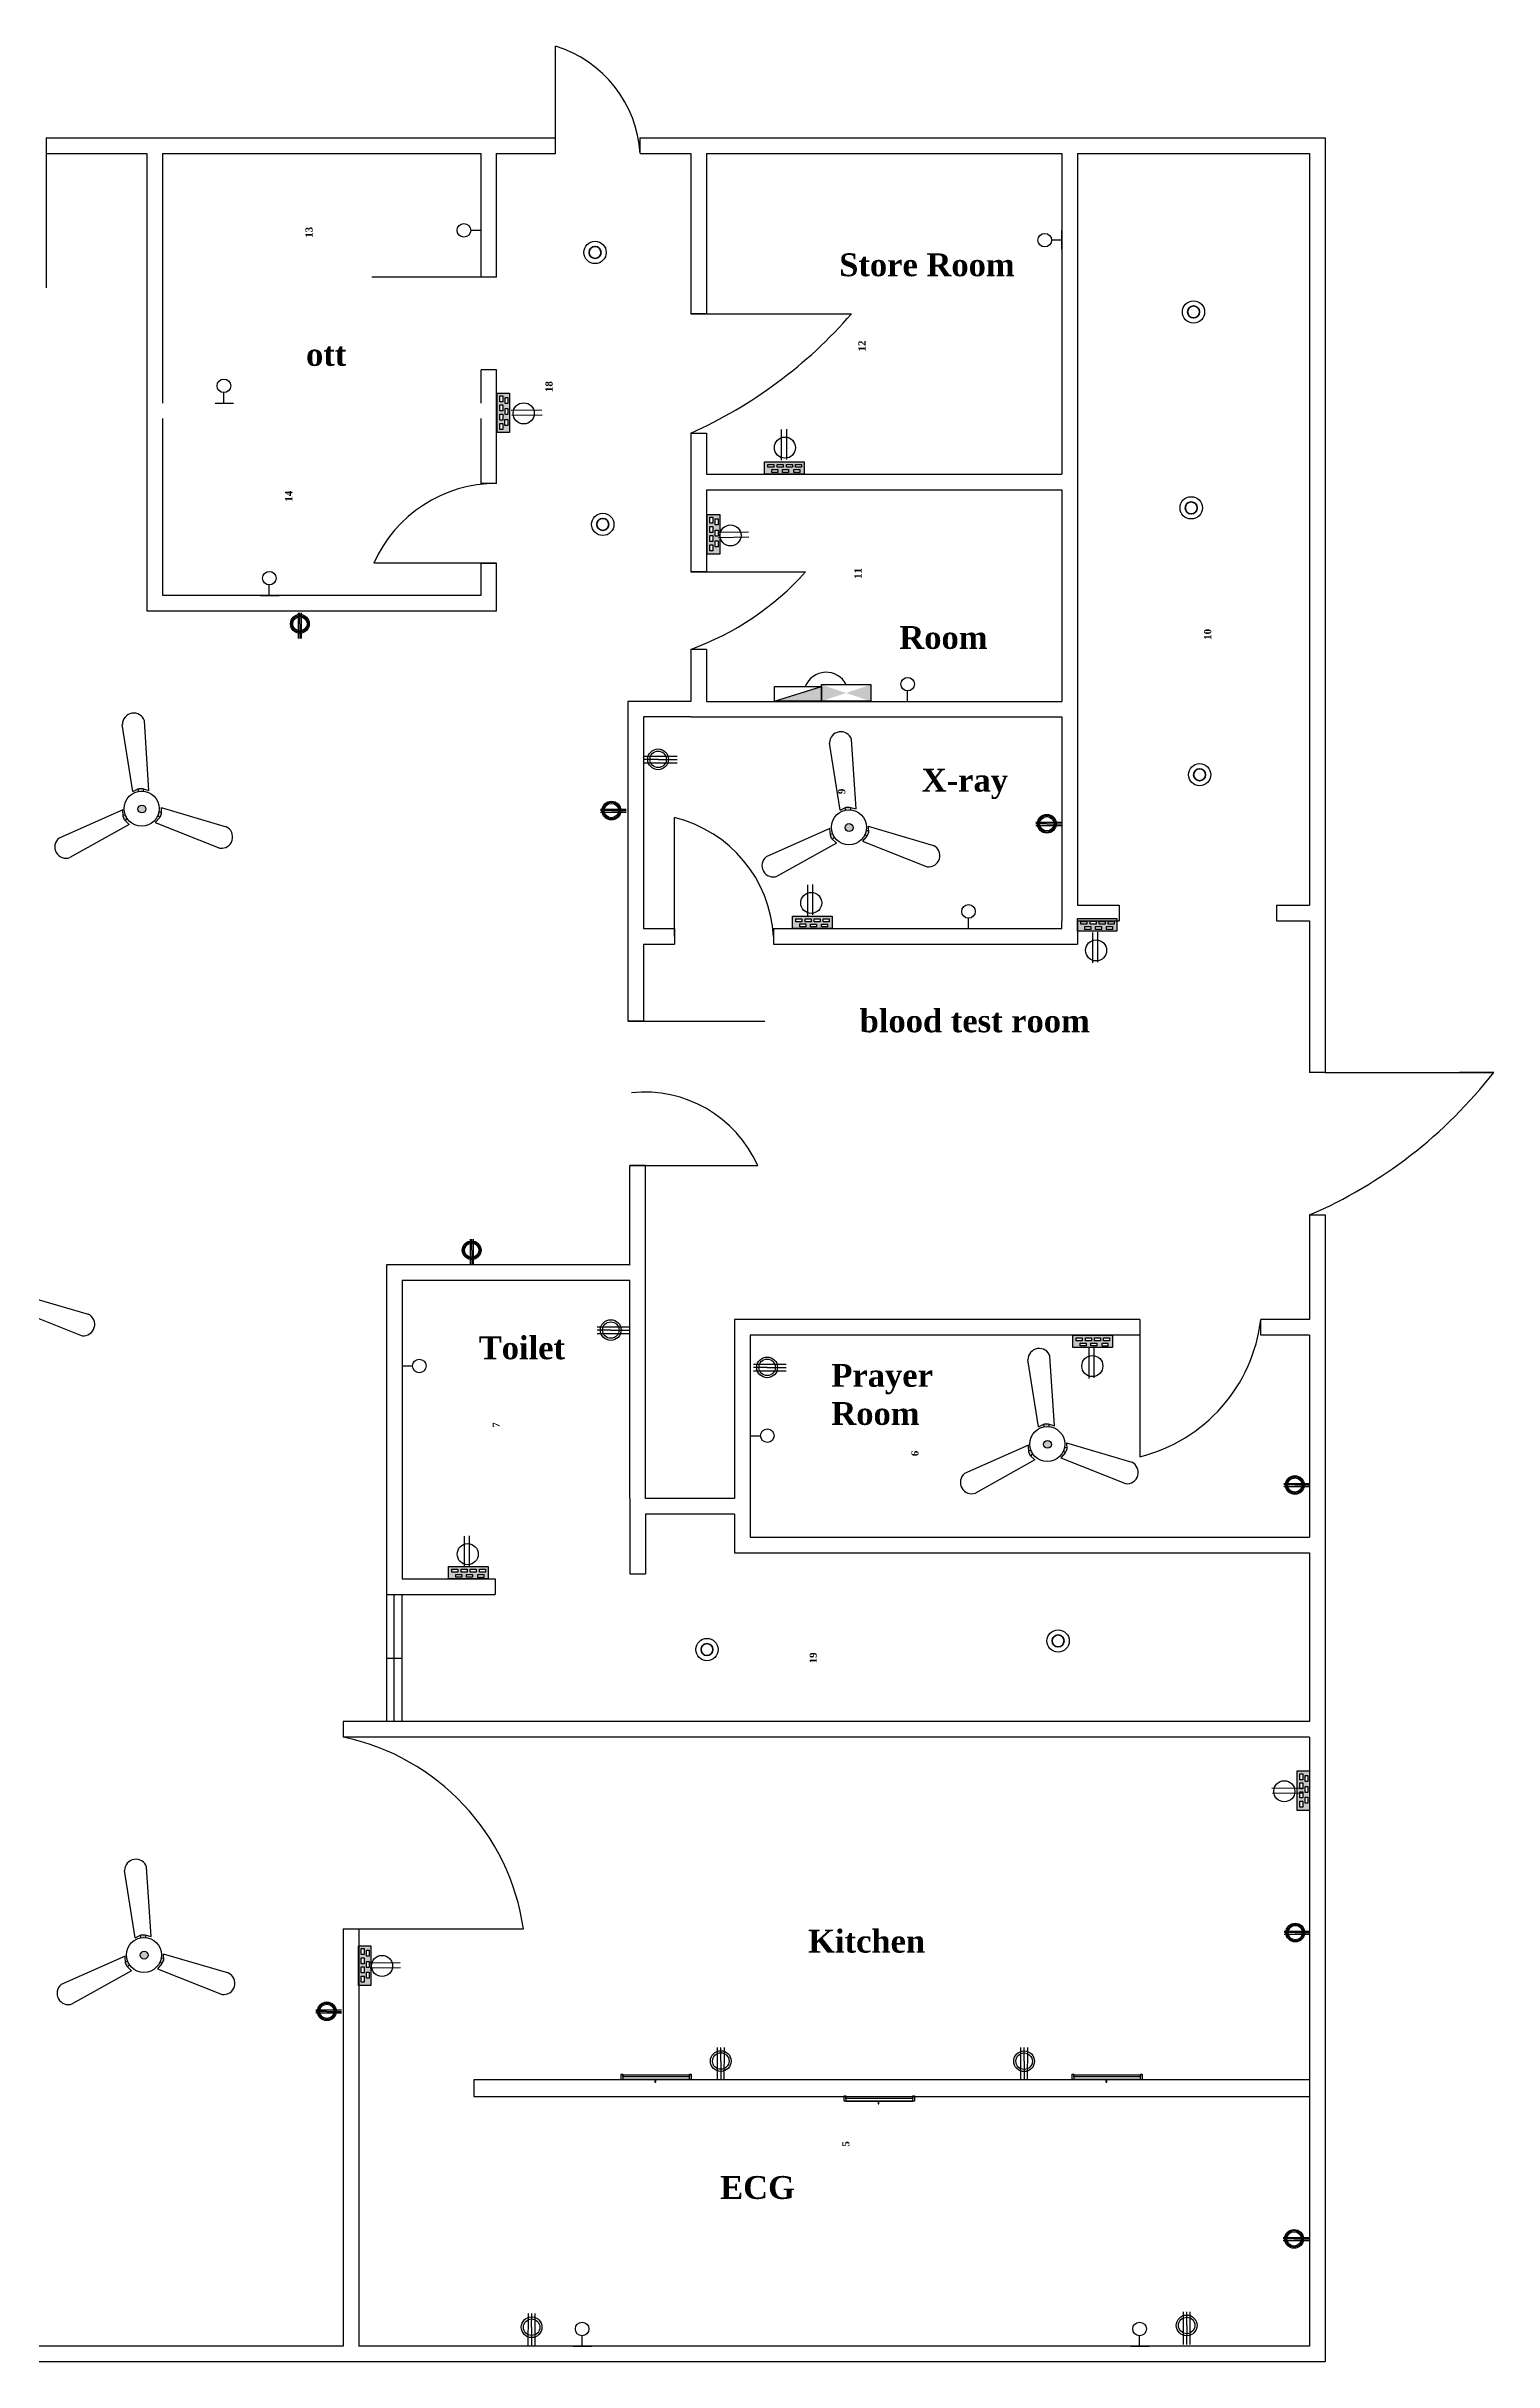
# Model space of a CAD drawing. Header units: inches. Extents: x 364 to 7104, y 169 to 8017.
# Drawn here: x 1385 to 1848, y 169 to 910 of the extents above; entities that cross this region are included whole.
import ezdxf

# ---------------------------------------------------------------- set-up
doc = ezdxf.new("R2010")
doc.units = ezdxf.units.IN
doc.header["$MEASUREMENT"] = 0
for name, color, linetype in [('A C', 132, 'Continuous'), ('CH', 171, 'Continuous'), ('CL', 20, 'Continuous'), ('Door', 100, 'Continuous'), ('Fan', 30, 'Continuous'), ('MDB', 240, 'Continuous'), ('PB', 160, 'Continuous'), ('QB', 40, 'Continuous'), ('SB', 170, 'Continuous'), ('SDB', 220, 'Continuous'), ('Siding Door', 102, 'Continuous'), ('TL', 201, 'Continuous'), ('Wall', 170, 'Continuous'), ('Wire', 171, 'Continuous'), ('WL', 130, 'Continuous')]:
    doc.layers.add(name, color=color, linetype=linetype)
doc.layers.add('Wire MDB toSDB', color=160, linetype='Continuous', lineweight=50)
doc.styles.get("Standard").update_dxf_attribs({"font": 'timesbd.ttf'})

# ---------------------------------------------------------------- blocks, each defined once
blk = doc.blocks.new('Fan')
at = {"lineweight": -3}
h = blk.add_hatch(color=256, dxfattribs=at)
h.paths.add_polyline_path([(624.7, 668.52, 1), (622.04, 668.52, 1)])
h.paths.add_polyline_path([(617.45, 664.8), (617.72, 664.55), (618.4, 665.26, -0.060528), (617.74, 666.53), (617.01, 666.39), (617.04, 665.92)])
h.paths.add_polyline_path([(628.74, 666.26), (629.38, 665.66), (629.89, 666.73), (629.87, 667.5), (629.14, 667.59, -0.058575)])
h.paths.add_polyline_path([(623.79, 674.53), (623.86, 675.36), (623.54, 675.46), (622.36, 675.46), (621.96, 675.26), (622.12, 674.43, -0.070623)])
for p, q in [((625.75, 674.82), (624.2, 698.38)), ((620.33, 674.44), (616.73, 697.17)), ((620.33, 674.44), (622.36, 675.46)), ((621.96, 675.26), (622.12, 674.43)), ((622.36, 675.46), (623.54, 675.46)), ((623.54, 675.46), (625.75, 674.82)), ((623.86, 675.36), (623.79, 674.53)), ((616.88, 668.21), (595.3, 658.63)), ((617.04, 665.92), (616.88, 668.21)), ((629.14, 667.59), (629.87, 667.5)), ((629.89, 666.73), (629.38, 665.66)), ((629.84, 669), (629.89, 666.73)), ((629.84, 669), (651.91, 662.5)), ((619.1, 663.25), (599.01, 652.04)), ((617.01, 666.39), (617.74, 666.53)), ((617.45, 664.8), (617.04, 665.92)), ((619.1, 663.25), (617.45, 664.8)), ((617.72, 664.55), (618.4, 665.26)), ((629.38, 665.66), (627.85, 663.95)), ((627.85, 663.95), (649.8, 655.23)), ((628.74, 666.26), (629.38, 665.66))]:
    blk.add_line(p, q, dxfattribs=at)
for centre, radius in [((623.29, 668.61), 5.93), ((623.37, 668.52), 1.33)]:
    blk.add_circle(centre, radius, dxfattribs=at)
for centre, start, end in [((620.57, 697.17), 18.37265, 180.09976), ((650.27, 659.03), 262.96555, 64.69265), ((597.68, 655.64), 128.53787, 290.26497)]:
    blk.add_arc(centre, 3.83, start, end, dxfattribs=at)
blk = doc.blocks.new('SB')
at = {"lineweight": -3}
h = blk.add_hatch(color=5, dxfattribs=at)
h.paths.add_polyline_path([(560.84, 793.6), (573.47, 793.6), (573.47, 797.58), (560.84, 797.58)])
h.paths.add_polyline_path([(561.86, 795.79), (561.86, 796.72), (563.77, 796.72), (563.77, 795.79)], flags=16)
h.paths.add_polyline_path([(563.14, 795.07), (565.06, 795.07), (565.06, 794.15), (563.14, 794.15)], flags=16)
h.paths.add_polyline_path([(564.87, 795.8), (564.87, 796.73), (566.79, 796.73), (566.79, 795.8)], flags=16)
h.paths.add_polyline_path([(566.59, 795.06), (568.5, 795.06), (568.5, 794.14), (566.59, 794.14)], flags=16)
h.paths.add_polyline_path([(567.78, 795.79), (567.78, 796.72), (569.7, 796.72), (569.7, 795.79)], flags=16)
h.paths.add_polyline_path([(570.15, 795.05), (572.07, 795.05), (572.07, 794.12), (570.15, 794.12)], flags=16)
h.paths.add_polyline_path([(570.68, 795.79), (570.68, 796.72), (572.6, 796.72), (572.6, 795.79)], flags=16)
for points in [[(560.84, 797.58), (573.47, 797.58), (573.47, 793.6), (560.84, 793.6)], [(561.86, 796.72), (563.77, 796.72), (563.77, 795.79), (561.86, 795.79)], [(563.14, 795.07), (565.06, 795.07), (565.06, 794.15), (563.14, 794.15)], [(564.87, 796.73), (566.79, 796.73), (566.79, 795.8), (564.87, 795.8)], [(566.59, 795.06), (568.5, 795.06), (568.5, 794.14), (566.59, 794.14)], [(567.78, 796.72), (569.7, 796.72), (569.7, 795.79), (567.78, 795.79)], [(570.15, 795.05), (572.07, 795.05), (572.07, 794.12), (570.15, 794.12)], [(570.68, 796.72), (572.6, 796.72), (572.6, 795.79), (570.68, 795.79)]]:
    blk.add_lwpolyline(points, close=True, dxfattribs=at)
blk = doc.blocks.new('PB')
at = {"layer": 'Wall', "color": 160}
for p, q in [((15.5, 23.45), (18.28, 23.45)), ((15.56, 22.99), (18.31, 22.99))]:
    blk.add_line(p, q, dxfattribs=at)
blk.add_circle((16.64, 23.15), 0.956, dxfattribs=at)
blk = doc.blocks.new('TL')
at = {"layer": 'TL'}
h = blk.add_hatch(color=256, dxfattribs=at)
h.paths.add_polyline_path([(92.93, 40.84), (86.87, 40.84), (86.87, 40.82), (92.93, 40.82)])
h.paths.add_polyline_path([(89.87, 40.82), (89.79, 40.82), (89.79, 40.6), (89.87, 40.6)])
for p, q in [((86.87, 41.08), (86.87, 41.08)), ((92.93, 41.27), (92.93, 41.27)), ((92.93, 40.82), (92.93, 40.82))]:
    blk.add_line(p, q, dxfattribs=at)
for points in [[(86.72, 41.32), (86.87, 41.32), (86.87, 40.82), (86.72, 40.82)], [(86.87, 41.27), (92.93, 41.27), (92.93, 41.08), (86.87, 41.08)], [(86.87, 40.82), (86.87, 40.82), (86.87, 40.84), (86.87, 40.84)], [(86.87, 40.84), (92.93, 40.84), (92.93, 40.82), (86.87, 40.82)], [(86.87, 40.82), (92.93, 40.82), (92.93, 40.82), (86.87, 40.82)], [(89.79, 40.6), (89.87, 40.6), (89.87, 40.82), (89.79, 40.82)], [(92.93, 41.32), (93.08, 41.32), (93.08, 40.82), (92.93, 40.82)]]:
    blk.add_lwpolyline(points, close=True, dxfattribs=at)
blk = doc.blocks.new('WL')
at = {"layer": 'Wall', "color": 130}
for p, q in [((16.35, 18.55), (16.35, 16.87)), ((16.35, 17.75), (17.3, 17.75))]:
    blk.add_line(p, q, dxfattribs=at)
blk.add_circle((17.91, 17.75), 0.615, dxfattribs=at)
blk = doc.blocks.new('CL')
at = {"layer": 'CL'}
blk.add_circle((89.54, 25.66), 1.01, dxfattribs=at)
blk.add_circle((89.54, 25.66), 1.01, dxfattribs=at)
at = {"layer": 'CL', "lineweight": 35}
blk.add_circle((89.54, 25.66), 0.543, dxfattribs=at)
blk = doc.blocks.new('A C')
at = {"layer": 'A C', "lineweight": 25}
for p, q in [((64.51, 30.64), (66.67, 30.64)), ((65.51, 30.51), (64.51, 30.51)), ((64.51, 30.36), (66.67, 30.36)), ((65.51, 30.51), (66.67, 30.51)), ((66.67, 30.64), (66.85, 30.64)), ((66.67, 30.51), (66.85, 30.51)), ((66.67, 30.36), (66.85, 30.36))]:
    blk.add_line(p, q, dxfattribs=at)
for radius in [0.85, 0.75, 0.652]:
    blk.add_circle((65.51, 30.51), radius, dxfattribs=at)
blk = doc.blocks.new('QB')
at = {"layer": 'QB', "lineweight": 25}
for p, q in [((64.26, 33.2), (67.23, 33.2)), ((65.5, 32.91), (64.26, 32.91)), ((64.26, 32.59), (67.23, 32.59)), ((65.5, 32.91), (67.23, 32.91))]:
    blk.add_line(p, q, dxfattribs=at)
for radius in [0.939, 0.748]:
    blk.add_circle((65.5, 32.91), radius, dxfattribs=at)
blk = doc.blocks.new('MDB')
at = {"lineweight": -3}
h = blk.add_hatch(color=1, dxfattribs=at)
h.paths.add_polyline_path([(567.65, 845.93), (559.74, 848.61), (559.74, 843.26)])
h.paths.add_polyline_path([(575.56, 848.61), (567.65, 845.93), (575.56, 843.26)])
blk.add_lwpolyline([(559.74, 848.61), (575.56, 848.61), (575.56, 843.26), (559.74, 843.26)], close=True, dxfattribs=at)
blk = doc.blocks.new('BDB')
at = {"lineweight": -3}
for color in [6, 221]:
    blk.add_hatch(color=color, dxfattribs=at).paths.add_polyline_path([(598.62, 797.16), (598.62, 801.87), (583.62, 797.16)])
blk.add_line((583.62, 797.16), (598.62, 801.87), dxfattribs=at)
blk.add_lwpolyline([(583.62, 801.87), (598.62, 801.87), (598.62, 797.16), (583.62, 797.16)], close=True, dxfattribs=at)
blk = doc.blocks.new('A$C1DF134DC')
at = {"layer": 'Wire', "lineweight": 25, "insert": (0.69, 9.84), "char_height": 7.315, "width": 1.576, "attachment_point": 1}
blk.add_mtext('ECG', dxfattribs=at)

msp = doc.modelspace()

# ---------------------------------------------------------------- linework, layer by layer
at = {"lineweight": 25}
msp.add_line((1522.06, 259.54), (1522.06, 254.21), dxfattribs=at)
at = {"layer": 'Door', "lineweight": 25}
for p, q in [((1548.2, 876.12), (1548.2, 910.43)), ((1385.3, 881.12), (1385.3, 833.12)), ((1529.42, 836.48), (1489.44, 836.48)), ((1591.52, 824.8), (1642.98, 824.8)), ((1529.42, 744.95), (1490.13, 744.95)), ((1591.52, 742.17), (1628.24, 742.17)), ((1586.32, 625.51), (1586.32, 663.53)), ((1571.44, 598.4), (1615.28, 598.4)), ((1794.58, 581.99), (1848.49, 581.99)), ((1848.49, 581.99), (1837.58, 581.99)), ((1572.03, 552.18), (1612.96, 552.18)), ((1735.26, 502.92), (1735.26, 458.94)), ((1480.31, 307.79), (1537.98, 307.79))]:
    msp.add_line(p, q, dxfattribs=at)
for centre, radius, start, end in [((1537.21, 873.88), 38.17, 3.36571, 73.25513), ((1530.42, 922.6), 149.11, 294.18751, 319.01334), ((1529.34, 727.69), 42.85, 89.89679, 156.23493), ((1560.04, 803.59), 91.79, 290.05572, 317.99388), ((1576.52, 623.15), 41.55, 3.25915, 76.35636), ((1730.15, 673.88), 149.82, 293.36845, 322.17018), ((1576.86, 536.18), 39.48, 23.90438, 96.25223), ((1722.8, 508.91), 51.5, 283.99693, 353.3232), ((1465.26, 297.29), 73.47, 8.21779, 78.17479)]:
    msp.add_arc(centre, radius, start, end, dxfattribs=at)
at = {"layer": 'Siding Door', "lineweight": 25}
for p, q in [((1494.17, 414.82), (1494.17, 374.2)), ((1496.54, 414.82), (1496.54, 374.2)), ((1499.17, 374.2), (1499.17, 414.82)), ((1494.17, 394.51), (1499.17, 394.51))]:
    msp.add_line(p, q, dxfattribs=at)
at = {"layer": 'Wall', "lineweight": 25}
for p, q in [((1385.3, 881.12), (1548.2, 881.12)), ((1385.3, 881.12), (1385.3, 876.12)), ((1385.3, 876.12), (1417.5, 876.12)), ((1417.5, 876.12), (1417.5, 791.25)), ((1422.5, 876.12), (1422.5, 796.25)), ((1422.5, 876.12), (1524.42, 876.12)), ((1524.42, 836.48), (1524.42, 876.12)), ((1529.42, 876.12), (1548.2, 876.12)), ((1529.42, 836.48), (1529.42, 876.12)), ((1548.2, 876.12), (1548.2, 881.12)), ((1575.19, 881.12), (1794.58, 881.12)), ((1575.31, 876.12), (1575.31, 881.12)), ((1575.31, 876.12), (1591.52, 876.12)), ((1591.52, 876.12), (1591.52, 824.8)), ((1596.52, 876.12), (1596.52, 824.8)), ((1596.52, 876.12), (1710.31, 876.12)), ((1710.31, 876.12), (1710.31, 773.48)), ((1715.31, 876.12), (1715.31, 635.54)), ((1715.31, 876.12), (1789.58, 876.12)), ((1789.58, 876.12), (1789.58, 635.54)), ((1794.58, 881.12), (1794.58, 581.99)), ((1529.42, 836.48), (1524.42, 836.48)), ((1596.52, 824.8), (1591.52, 824.8)), ((1524.42, 796.25), (1524.42, 806.92)), ((1529.42, 806.92), (1524.42, 806.92)), ((1529.42, 791.25), (1529.42, 806.92)), ((1417.5, 791.25), (1417.5, 729.7)), ((1422.5, 791.25), (1422.5, 734.7)), ((1524.42, 770.53), (1524.42, 791.25)), ((1529.42, 770.53), (1529.42, 791.25)), ((1591.52, 786.58), (1591.52, 773.48)), ((1591.52, 786.58), (1596.52, 786.58)), ((1596.52, 786.58), (1596.52, 773.48)), ((1591.52, 773.48), (1591.52, 742.17)), ((1596.52, 773.48), (1710.31, 773.48)), ((1529.42, 770.53), (1524.42, 770.53)), ((1596.52, 768.48), (1596.52, 742.17)), ((1596.52, 768.48), (1710.31, 768.48)), ((1710.31, 768.48), (1710.31, 700.75)), ((1524.42, 734.7), (1524.42, 744.95)), ((1524.42, 744.95), (1529.42, 744.95)), ((1529.42, 729.7), (1529.42, 744.95)), ((1596.52, 742.17), (1591.52, 742.17)), ((1422.5, 734.7), (1524.42, 734.7)), ((1417.5, 729.7), (1529.42, 729.7)), ((1591.52, 717.37), (1591.52, 700.75)), ((1596.52, 717.37), (1591.52, 717.37)), ((1596.52, 717.37), (1596.52, 700.75)), ((1591.52, 700.75), (1571.44, 700.75)), ((1571.44, 700.75), (1571.44, 623.01)), ((1596.52, 700.75), (1710.31, 700.75)), ((1576.44, 695.75), (1576.44, 628.01)), ((1591.52, 695.75), (1576.44, 695.75)), ((1591.52, 695.75), (1710.31, 695.75)), ((1710.31, 695.75), (1710.31, 630.54)), ((1710.31, 628.01), (1710.31, 630.54)), ((1715.31, 635.54), (1728.65, 635.54)), ((1715.31, 630.54), (1728.65, 630.54)), ((1715.31, 630.54), (1715.31, 623.88)), ((1728.65, 635.54), (1728.65, 630.54)), ((1778.97, 635.54), (1789.58, 635.54)), ((1778.97, 635.54), (1778.97, 630.54)), ((1778.97, 630.54), (1789.58, 630.54)), ((1789.58, 630.54), (1789.58, 581.99)), ((1571.44, 623.01), (1571.44, 598.54)), ((1576.41, 628.01), (1586.32, 628.01)), ((1576.44, 623.01), (1586.32, 623.01)), ((1576.44, 623.01), (1576.44, 598.4)), ((1586.32, 628.01), (1586.32, 623.01)), ((1618.01, 628.01), (1710.31, 628.01)), ((1618.01, 628.01), (1618.01, 623.01)), ((1618.01, 623.01), (1710.31, 623.01)), ((1710.31, 623.01), (1715.31, 623.01)), ((1715.31, 623.88), (1715.31, 623.01)), ((1576.44, 598.4), (1571.44, 598.4)), ((1794.58, 581.99), (1789.58, 581.99)), ((1572.03, 520.33), (1572.03, 552.18)), ((1577.03, 552.18), (1572.03, 552.18)), ((1577.03, 520.33), (1577.03, 552.18)), ((1789.58, 536.35), (1789.58, 502.92)), ((1789.58, 536.35), (1794.58, 536.35)), ((1794.58, 536.35), (1794.58, 169.28)), ((1572.03, 520.33), (1494.17, 520.33)), ((1494.17, 520.33), (1494.17, 414.82)), ((1572.03, 520.31), (1572.03, 520.33)), ((1577.03, 445.54), (1577.03, 520.33)), ((1499.17, 515.33), (1499.17, 419.82)), ((1572.06, 515.33), (1499.17, 515.33)), ((1572.03, 445.54), (1572.03, 515.33)), ((1605.56, 502.92), (1605.56, 445.54)), ((1735.26, 502.92), (1605.56, 502.92)), ((1610.56, 497.92), (1610.56, 433.18)), ((1735.26, 497.92), (1610.56, 497.92)), ((1735.26, 502.92), (1735.26, 497.92)), ((1789.58, 502.92), (1773.95, 502.92)), ((1773.95, 497.92), (1773.95, 502.92)), ((1789.58, 497.92), (1773.95, 497.92)), ((1789.58, 497.92), (1789.58, 433.18)), ((1572.03, 445.54), (1572.03, 421.5)), ((1605.56, 445.54), (1577.03, 445.54)), ((1577.03, 440.54), (1577.03, 421.5)), ((1605.56, 440.54), (1577.03, 440.54)), ((1605.56, 440.54), (1605.56, 428.18)), ((1610.56, 433.18), (1789.58, 433.18)), ((1605.56, 428.18), (1789.58, 428.18)), ((1789.58, 428.18), (1789.58, 374.2)), ((1499.17, 419.82), (1528.92, 419.82)), ((1528.92, 419.82), (1528.92, 414.82)), ((1572.03, 421.5), (1577.03, 421.5)), ((1494.17, 414.82), (1528.92, 414.82)), ((1789.58, 374.2), (1480.31, 374.2)), ((1480.31, 374.2), (1480.31, 369.2)), ((1789.58, 369.2), (1480.31, 369.2)), ((1789.58, 369.2), (1789.58, 174.28)), ((1480.31, 307.79), (1480.31, 174.28)), ((1480.31, 307.79), (1485.31, 307.79)), ((1485.31, 307.79), (1485.31, 174.28)), ((1789.58, 259.54), (1522.06, 259.54)), ((1522.06, 254.21), (1789.58, 254.21)), ((1480.31, 174.28), (1376.08, 174.28)), ((1789.58, 174.28), (1485.31, 174.28)), ((1794.58, 169.28), (1376.08, 169.28))]:
    msp.add_line(p, q, dxfattribs=at)
at = {"layer": 'Wire MDB toSDB', "lineweight": 25}
msp.add_arc((1634.86, 702.91), 7.14, 26.55736, 158.96387, dxfattribs=at)

# ---------------------------------------------------------------- block references
at = {"layer": 'A C', "lineweight": 25, "xscale": 3.528000000000247, "yscale": 3.52800000000002, "zscale": 3.528, "rotation": 270}
for p in [(1358.8, 956.68), (1413.79, 756.18)]:
    msp.add_blockref('A C', p, dxfattribs=at)
at = {"layer": 'A C', "lineweight": 25, "xscale": 3.52800000000002, "yscale": 3.52800000000002, "zscale": 3.528}
for p in [(1335.02, 558.15), (1474.37, 553.93), (1553.75, 342.27), (1553.88, 198.99), (1243.96, 173.79), (1553.49, 100.96)]:
    msp.add_blockref('A C', p, dxfattribs=at)
at = {"layer": 'CL', "xscale": 3.52800000000002, "yscale": 3.52800000000002, "zscale": 3.528}
for p in [(1245.02, 753.91), (1436.53, 734.86), (1435.79, 672.16), (1247.48, 666.86), (1438.48, 586.74), (1280.83, 306.71), (1393.2, 309.46)]:
    msp.add_blockref('CL', p, dxfattribs=at)
at = {"layer": 'Fan', "lineweight": -3, "xscale": 0.9449999999999363, "yscale": 0.9449999999999932, "zscale": 0.945}
for p in [(826.81, 34.55), (1053.13, 28.59), (782.67, -121.49), (1116.62, -168.84), (827.53, -332.36)]:
    msp.add_blockref('Fan', p, dxfattribs=at)
at = {"layer": 'MDB', "lineweight": -3}
msp.add_blockref('MDB', (1073.6, -142.5), dxfattribs=at)
at = {"layer": 'PB', "color": 160, "zscale": 3.528}
for p, xscale, yscale, rotation in [((1480.41, 710.52), 3.527999999999886, 3.527999999999878, 0.7303235786612061), ((1703.34, 723.26), 3.527999999999963, 3.527999999999963, 90), ((1546.59, 671.45), 3.527999999999886, 3.527999999999892, 0.7303235786612061), ((1711.76, 577.53), 3.527999999999963, 3.527999999999963, 90), ((1802.93, 562.32), 3.527999999999963, 3.527999999999963, 90), ((1801.72, 429.27), 3.527999999999963, 3.527999999999963, 90), ((1601.83, 369.07), 3.527999999999963, 3.527999999999963, 90), ((1723.83, 269.45), 3.527999999999886, 3.527999999999906, 0.7303235786612061), ((1435.08, 213.54), 3.527999999999886, 3.527999999999906, 0.7303235786612061)]:
    msp.add_blockref('PB', p, dxfattribs=dict(at, xscale=xscale, yscale=yscale, rotation=rotation))
at = {"layer": 'QB', "lineweight": 25, "xscale": 3.52800000000002, "yscale": 3.52800000000002, "zscale": 3.528}
for p in [(1350, 566.08), (1334.85, 383.39), (1384.89, 371.46)]:
    msp.add_blockref('QB', p, dxfattribs=at)
at = {"layer": 'QB', "lineweight": 25, "xscale": 3.528000000000177, "yscale": 3.527999999999963, "zscale": 3.528, "rotation": 269.7030600563307}
for p in [(1486.23, 497.19), (1583.31, 497.14), (1425.7, 412), (1635.33, 412.57)]:
    msp.add_blockref('QB', p, dxfattribs=at)
at = {"layer": 'SB', "lineweight": -3, "rotation": 90}
for p in [(2327.15, 225.94), (2394.41, 187.06), (2583.18, -215.1), (2282.79, -271.1)]:
    msp.add_blockref('SB', p, dxfattribs=at)
at = {"layer": 'SB', "lineweight": -3}
for p in [(1054.34, -20.12), (1063.27, -165.58), (1154.47, -166.39), (1152.99, -299.72), (953.2, -373.77)]:
    msp.add_blockref('SB', p, dxfattribs=at)
at = {"layer": 'SDB', "lineweight": -3}
msp.add_blockref('BDB', (1034.72, -96.39), dxfattribs=at)
at = {"layer": 'TL', "xscale": 3.52800000000002, "yscale": 3.52800000000002, "zscale": 3.528}
for p in [(1263.29, 115.55), (1407.62, 115.55), (1334.7, 108.62)]:
    msp.add_blockref('TL', p, dxfattribs=at)
at = {"layer": 'Wire', "lineweight": 25}
msp.add_blockref('A$C1DF134DC', (1600.25, 218.86), dxfattribs=at)
at = {"layer": 'WL', "lineweight": 30, "zscale": 3.528}
for p, xscale, yscale, rotation in [((1582.12, 914.14), 3.528000000000247, 3.52800000000002, 180), ((1768.01, 910.99), 3.528000000000247, 3.52800000000002, 180), ((1504.75, 738.56), 3.52800000000002, 3.528000000000247, 90), ((1519.29, 677), 3.52800000000002, 3.528000000000247, 90), ((1723.57, 643.06), 3.52800000000002, 3.528000000000247, 90), ((1743.03, 570.32), 3.52800000000002, 3.528000000000247, 90), ((1619.39, 116.58), 3.52800000000002, 3.528000000000247, 90), ((1797.78, 116.58), 3.52800000000002, 3.528000000000247, 90)]:
    msp.add_blockref('WL', p, dxfattribs=dict(at, xscale=xscale, yscale=yscale, rotation=rotation))
at = {"layer": 'WL', "lineweight": 30, "xscale": 3.52800000000002, "yscale": 3.52800000000002, "zscale": 3.528}
for p in [(1441.47, 425.39), (1552.87, 403.07)]:
    msp.add_blockref('WL', p, dxfattribs=at)

# ---------------------------------------------------------------- texts
at = {"layer": 'CH', "lineweight": 25}
for s, p in [('Store Room', (1639.04, 836.84)), ('Room', (1658.28, 717.55)), ('Kitchen', (1629.09, 300.22))]:
    msp.add_text(s, height=7.315, dxfattribs=at).set_placement(p)
at = {"layer": 'Wall', "lineweight": 25}
for s, height, p in [('13', 2.301, (1470.53, 849.16)), ('12', 2.301, (1647.49, 812.76)), ('18', 2.301, (1547.3, 799.76)), ('14', 2.301, (1464.03, 764.66)), ('11', 2.301, (1646.19, 739.96)), ('10', 2.301, (1758.09, 720.45)), ('9', 2.3, (1640.98, 671.05)), ('7', 2.3, (1530.39, 468.24)), ('6', 2.3, (1664.4, 459.14)), ('19', 2.301, (1631.88, 392.83)), ('5', 2.3, (1642.29, 238.12))]:
    msp.add_text(s, height=height, rotation=90, dxfattribs=at).set_placement(p)
at = {"layer": 'Wire', "lineweight": 25, "attachment_point": 1}
for s, insert, char_height, width in [('ott', (1468.42, 815.46), 7.315, 1.833), ('blood test room', (1645.59, 602.14), 7.3147, 99.4236), ('Toilet', (1523.67, 497.48), 7.315, 1.5568), ('Prayer Room', (1636.52, 488.66), 7.3147, 1.4129)]:
    msp.add_mtext(s, dxfattribs=dict(at, insert=insert, char_height=char_height, width=width))
at = {"layer": 'Wire', "lineweight": 25, "insert": (1665.44, 679.17), "char_height": 7.315, "attachment_point": 1}
msp.add_mtext('X-ray', dxfattribs=at)

doc.saveas('drawing.dxf')
